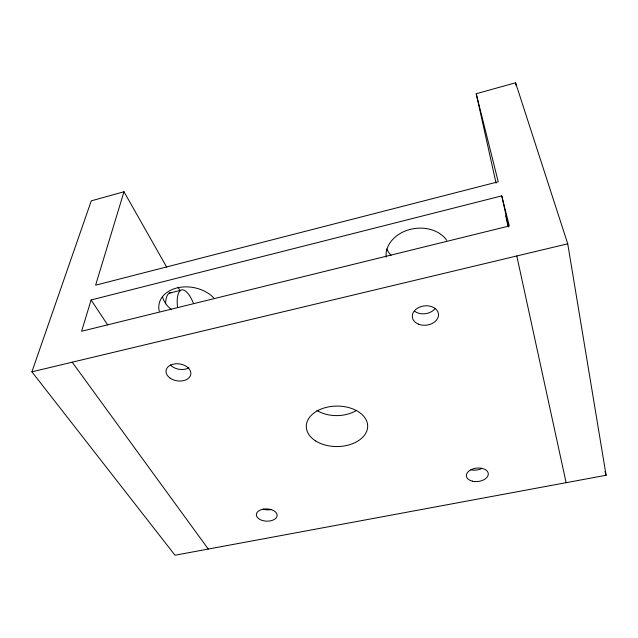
<?xml version="1.0" encoding="UTF-8"?>
<svg xmlns="http://www.w3.org/2000/svg" width="638" height="638" viewBox="0 0 638 638"><rect width="100%" height="100%" fill="white"/><g stroke="black" fill="none" stroke-linecap="round" stroke-linejoin="round"><path stroke-width="0.96" d="M91.114 299.956L81.608 331.25L509.291 225.972L501.763 195.882L91.114 299.956L107.631 324.878M123.987 191.743L95.604 285.186L498.23 181.774L476.211 93.73L515.576 82.773L567.732 243.804L606.1 475.262L175.019 555.227L31.9 371.834L91.274 200.85L123.987 191.743L166.725 267.21M169.214 293.177L180.65 290.322M31.9 371.834L567.732 243.804M72.206 362.209L208.275 549.055M178.026 287.164L179.988 290.633M605.007 471.434L606.1 475.262M476.211 93.73L496.069 183.186M501.763 195.882L508.59 227.008M505.719 215.835L507.856 225.573M516.796 255.974L566.121 482.679M515.576 82.773L516.126 85.715M263.199 509.172A10.423 6.133 2.4 0 0 260.041 519.547A10.423 6.133 2.4 0 0 276.996 516.397A10.423 6.133 2.4 0 0 263.199 509.172A10.304 6.157 2.5 0 0 271.022 509.579M356.658 410.298A29.659 20.264 -0.4 0 1 316.974 410.513M481.594 468.571A10.894 6.739 -6.6 0 1 470.844 469.791M188.992 367.735A12.345 8.533 8.9 0 1 170.394 364.952M435.012 308.688A12.967 9.666 -7 0 1 414.732 311.344M159.245 311.177A30.823 22.482 9.9 0 1 176.997 287.937A30.823 22.482 9.9 0 1 213.618 297.779M386.142 257.17A32.267 25.281 -7.9 0 1 409.389 229.616A32.267 25.281 -7.9 0 1 446.728 240.343M171.574 309.749A30.249 22.394 10.3 0 1 162.419 296.375M391.07 255.304A31.637 25.137 -8.2 0 1 386.74 248.956M165.577 303.808A24.786 9.099 75.6 0 1 171.55 292.714M177.476 306.782A24.858 8.804 75.7 0 1 181.583 289.923A24.858 8.804 75.7 0 1 193.274 302.875M418.416 324.136A13.159 9.69 -6.8 0 0 438.513 315.196A13.159 9.69 -6.8 0 0 419.294 307.261A13.159 9.69 -6.8 0 0 418.416 324.136M472.407 481.188A11.021 6.723 -6.5 0 0 488.285 473.627A11.021 6.723 -6.5 0 0 471.275 469.6A11.021 6.723 -6.5 0 0 472.407 481.188M170.25 378.206A12.513 8.541 8.7 0 0 190.634 375.04A12.513 8.541 8.7 0 0 174.405 363.939A12.513 8.541 8.7 0 0 170.25 378.206M315.635 440.938A30.704 20.241 -0.4 0 0 366.762 431.105A30.704 20.241 -0.4 0 0 328.546 406.885A30.704 20.241 -0.4 0 0 315.635 440.938"/></g></svg>
